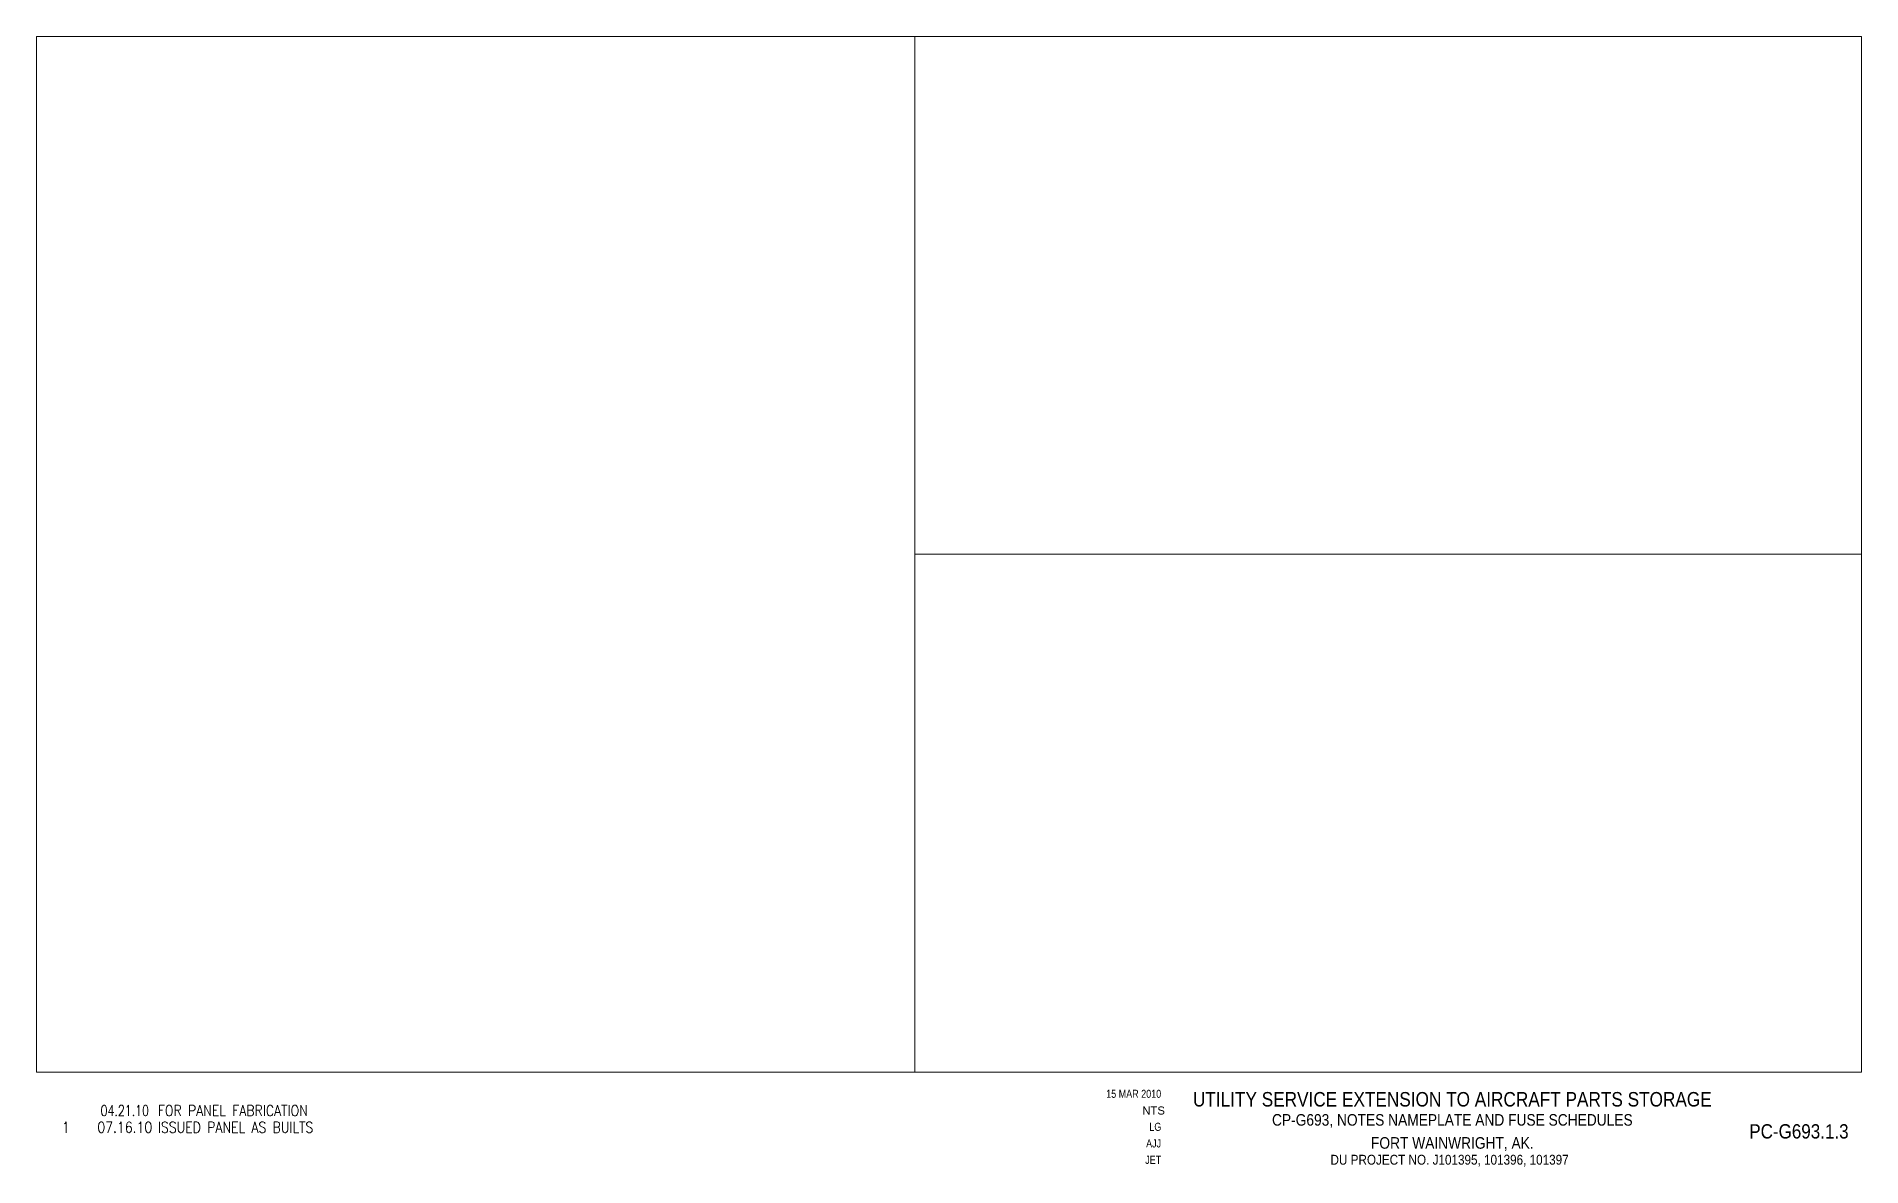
# Paper-space layout 'PC-G693.1.3' of a CAD drawing. Header units: inches. Extents: x 0.9 to 16.8, y 0.2 to 10.1.
import ezdxf
from ezdxf.enums import TextEntityAlignment as Align

# ---------------------------------------------------------------- set-up
doc = ezdxf.new("R2010")
doc.units = ezdxf.units.IN
doc.header["$LTSCALE"] = 0.5
doc.header["$MEASUREMENT"] = 0
doc.layers.get('0').update_dxf_attribs({"lineweight": 18})
doc.layers.get('Defpoints').update_dxf_attribs({"color": 251, "lineweight": 140})
doc.layers.add('FH-TBINFO', color=51, linetype='Continuous', lineweight=13)
doc.layers.add('FH-TBINFO @ 1', color=51, linetype='Continuous', lineweight=13)
doc.styles.add('PRB1', font='arial.ttf')
doc.styles.add('PRT1', font='arial.ttf', dxfattribs={"width": 0.85})
doc.styles.add('RomanS', font='romans.shx', dxfattribs={"width": 0.85})

# ---------------------------------------------------------------- blocks, each defined once
blk = doc.blocks.new('11x17 tb info_REV')
at = {"layer": 'FH-TBINFO', "style": 'PRB1', "width": 0.8}
for tag, p in [('DATE', (10.729, 0.832)), ('DESIGNED', (10.73, 0.544)), ('CHECKED', (10.729, 0.256)), ('BY', (10.728, 0.399))]:
    blk.add_attdef(tag, text='', height=0.0702, dxfattribs=at).set_placement(p, align=Align.RIGHT)
at = {"layer": 'FH-TBINFO', "width": 0.85}
for tag, height, style, p in [('TITLE1', 0.126, 'PRT1', (13.268, 0.756)), ('REV1NO', 0.0938, 'RomanS', (1.176, 0.674)), ('REV1DATE', 0.0938, 'RomanS', (1.69, 0.674)), ('TITLE2', 0.101, 'PRT1', (13.268, 0.589)), ('REV2NO', 0.0938, 'RomanS', (1.176, 0.528)), ('REV2DATE', 0.0938, 'RomanS', (1.69, 0.528)), ('TITLE3', 0.101, 'PRT1', (13.268, 0.388)), ('DWGNO', 0.125, 'PRT1', (16.291, 0.477)), ('REV3NO', 0.0938, 'RomanS', (1.176, 0.383)), ('REV4NO', 0.0938, 'RomanS', (1.176, 0.237)), ('REV3DATE', 0.0938, 'RomanS', (1.69, 0.383)), ('REV4DATE', 0.0938, 'RomanS', (1.69, 0.237)), ('TITLE4', 0.086, 'PRT1', (13.244, 0.249))]:
    blk.add_attdef(tag, text='', height=height, dxfattribs=dict(at, style=style)).set_placement(p, align=Align.CENTER)
at = {"layer": 'FH-TBINFO', "style": 'RomanS', "width": 0.85}
for tag, p in [('REV1DESC', (1.978, 0.674)), ('REV2DESC', (1.978, 0.528)), ('REV3DESC', (1.978, 0.383)), ('REV4DESC', (1.978, 0.237))]:
    blk.add_attdef(tag, p, '', height=0.0938, dxfattribs=at)
at = {"layer": 'FH-TBINFO', "style": 'PRB1'}
blk.add_attdef('DWGSCALE', text='', height=0.0702, dxfattribs=at).set_placement((10.761, 0.686), align=Align.RIGHT)
blk = doc.blocks.new('*U373')
ref = blk.add_blockref('11x17 tb info_REV', (0, 0))
ref.add_attrib('TITLE1', 'UTILITY SERVICE EXTENSION TO AIRCRAFT PARTS STORAGE', dxfattribs={"layer": 'FH-TBINFO', "height": 0.1263, "style": 'PRT1', "width": 0.85}).set_placement((13.268, 0.756), align=Align.CENTER)
ref.add_attrib('TITLE3', 'FORT WAINWRIGHT, AK.', dxfattribs={"layer": 'FH-TBINFO', "height": 0.101, "style": 'PRT1', "width": 0.85}).set_placement((13.268, 0.388), align=Align.CENTER)
ref.add_attrib('BY', 'AJJ', dxfattribs={"layer": 'FH-TBINFO', "height": 0.0702, "style": 'PRB1', "width": 0.8}).set_placement((10.728, 0.399), align=Align.RIGHT)
ref.add_attrib('DESIGNED', 'LG', dxfattribs={"layer": 'FH-TBINFO', "height": 0.0702, "style": 'PRB1', "width": 0.8}).set_placement((10.73, 0.544), align=Align.RIGHT)
ref.add_attrib('CHECKED', 'JET', dxfattribs={"layer": 'FH-TBINFO', "height": 0.0702, "style": 'PRB1', "width": 0.8}).set_placement((10.729, 0.256), align=Align.RIGHT)
ref.add_attrib('DATE', '15 MAR 2010', dxfattribs={"layer": 'FH-TBINFO', "height": 0.0702, "style": 'PRB1', "width": 0.8}).set_placement((10.729, 0.832), align=Align.RIGHT)
ref.add_attrib('DWGSCALE', 'NTS', dxfattribs={"layer": 'FH-TBINFO', "height": 0.0702, "style": 'PRB1'}).set_placement((10.761, 0.686), align=Align.RIGHT)
ref.add_attrib('REV1DESC', 'FOR PANEL FABRICATION', (1.978, 0.674), dxfattribs={"layer": 'FH-TBINFO @ 1', "height": 0.09375, "style": 'RomanS', "width": 0.85})
ref.add_attrib('REV1DATE', '04.21.10', dxfattribs={"layer": 'FH-TBINFO @ 1', "height": 0.0938, "style": 'RomanS', "width": 0.75}).set_placement((1.69, 0.674), align=Align.CENTER)
ref.add_attrib('REV2NO', '1', dxfattribs={"layer": 'FH-TBINFO @ 1', "height": 0.0938, "style": 'RomanS', "width": 0.85}).set_placement((1.176, 0.528), align=Align.CENTER)
ref.add_attrib('REV2DATE', '07.16.10', dxfattribs={"layer": 'FH-TBINFO @ 1', "height": 0.0938, "style": 'RomanS', "width": 0.85}).set_placement((1.69, 0.528), align=Align.CENTER)
ref.add_attrib('REV2DESC', 'ISSUED PANEL AS BUILTS', (1.978, 0.528), dxfattribs={"layer": 'FH-TBINFO @ 1', "height": 0.09375, "style": 'RomanS', "width": 0.85})
ref.add_attrib('DWGNO', 'PC-G693.1.3', dxfattribs={"layer": 'FH-TBINFO', "height": 0.125, "style": 'PRT1', "width": 0.85}).set_placement((16.291, 0.477), align=Align.CENTER)
ref.add_attrib('TITLE4', 'DU PROJECT NO. J101395, 101396, 101397', dxfattribs={"layer": 'FH-TBINFO', "height": 0.086, "style": 'PRT1', "width": 0.85}).set_placement((13.244, 0.249), align=Align.CENTER)
ref.add_attrib('TITLE2', 'CP-G693, NOTES NAMEPLATE AND FUSE SCHEDULES', dxfattribs={"layer": 'FH-TBINFO', "height": 0.101, "style": 'PRT1', "width": 0.85}).set_placement((13.268, 0.589), align=Align.CENTER)

psp = doc.layouts.new('PC-G693.1.3')

# ---------------------------------------------------------------- block references
psp.add_blockref('*U373', (0, 0))

# ---------------------------------------------------------------- viewports
at = {"layer": 'Defpoints'}
vp = psp.add_viewport(center=(4.75, 5.571), size=(7.661, 9.0291), view_center_point=(210.803, 12.309), view_height=48.1553, dxfattribs=at)
vp.frozen_layers = ['FH-TBINFO @ 1']
for center, view_center_point, status in [((12.709, 7.828), (254.311, 24.135), 3), ((12.709, 3.314), (254.439, -2.926), 4)]:
    vp = psp.add_viewport(center=center, size=(8.256, 4.51456), view_center_point=view_center_point, view_height=24.07764, status=status, dxfattribs=at)
    vp.frozen_layers = ['FH-TBINFO @ 1']

doc.saveas('drawing.dxf')
